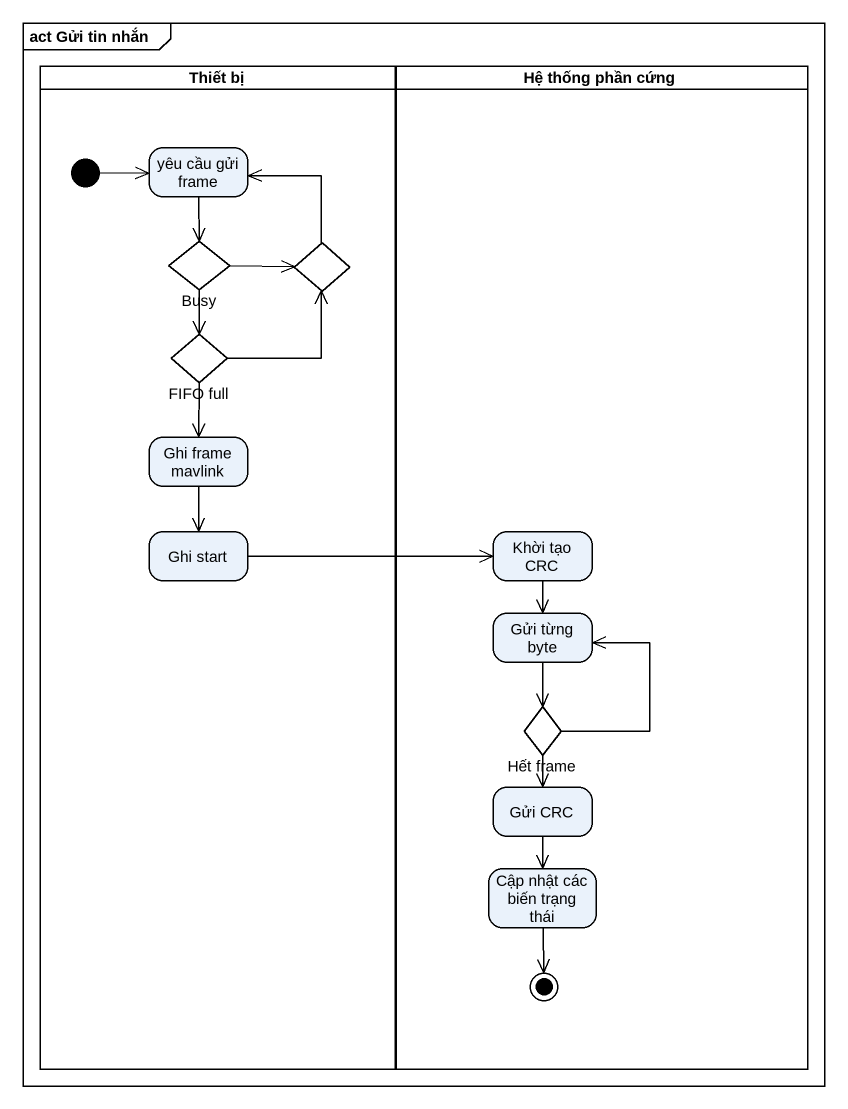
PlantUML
@startuml
mainframe act Gửi tin nhắn
hide empty description
state "Thiết bị" as Thiết_bị <<partition>> {
  state "yêu cầu gửi frame" as yêu_cầu_gửi_frame
  state Busy <<choice>>
  state choice1 <<choice>>
  state "FIFO full" as FIFO_full <<choice>>
  state "Ghi frame mavlink" as Ghi_frame_mavlink
  state "Ghi start" as Ghi_start
  [*] -right-> yêu_cầu_gửi_frame
}
state "Hệ thống phần cứng" as Hệ_thống_phần_cứng <<partition>> {
  state "Khời tạo CRC" as Khời_tạo_CRC
  state "Gửi từng byte" as Gửi_từng_byte
  state "Hết frame" as Hết_frame <<choice>>
  state "Gửi CRC" as Gửi_CRC
  state "Cập nhật các biến trạng thái" as Cập_nhật_các_biến_trạng_thái
  Cập_nhật_các_biến_trạng_thái --> [*]
}
yêu_cầu_gửi_frame --> Busy
Busy -right-> choice1
Busy --> FIFO_full
choice1 -up-> yêu_cầu_gửi_frame
FIFO_full -up-> choice1
FIFO_full --> Ghi_frame_mavlink
Ghi_frame_mavlink --> Ghi_start
Ghi_start -right-> Khời_tạo_CRC
Khời_tạo_CRC --> Gửi_từng_byte
Gửi_từng_byte --> Hết_frame
Hết_frame -up-> Gửi_từng_byte
Hết_frame --> Gửi_CRC
Gửi_CRC --> Cập_nhật_các_biến_trạng_thái
@enduml
